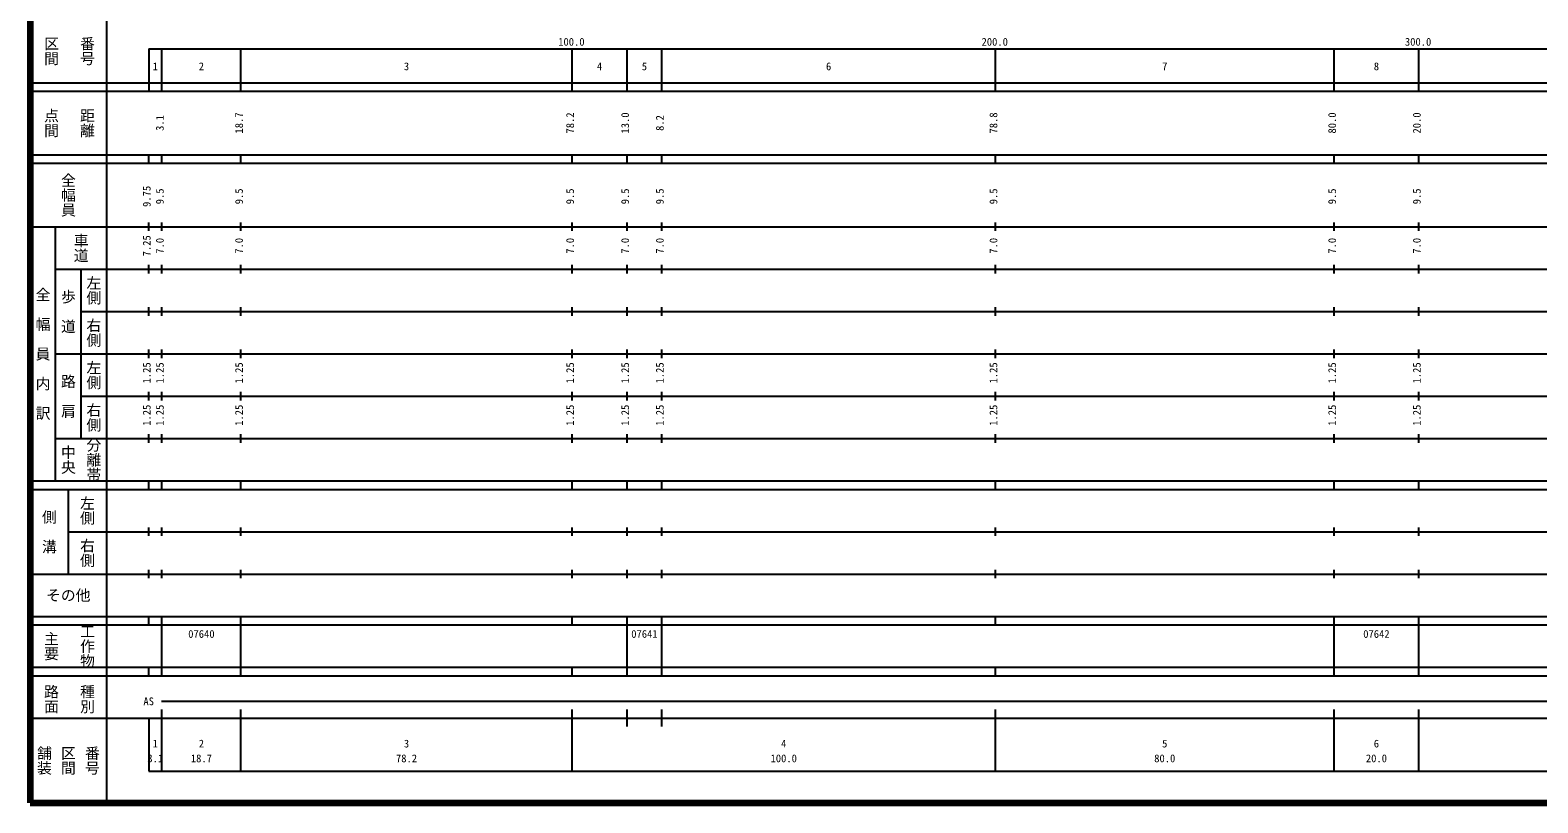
# Model space of a CAD drawing. Units: millimetres on the paper, enlarged 1000 times. Extents: x 40000 to 680000, y 20000 to 380000.
# Drawn here: x 40000 to 396130, y 20000 to 202409 of the extents above; entities that cross this region are included whole.
import ezdxf
from ezdxf.enums import TextEntityAlignment as Align

# ---------------------------------------------------------------- set-up
doc = ezdxf.new("R2010")
doc.units = ezdxf.units.MM
doc.header["$LTSCALE"] = 1000
doc.layers.add('M-TTL', color=2, linetype='Continuous', lineweight=140)
doc.layers.add('M-TTL-BAND', color=7, linetype='Continuous', lineweight=25)
doc.styles.add('@ＭＳ ゴシック', font='')
doc.styles.add('ＭＳ ゴシック', font='')
doc.styles.get('@ＭＳ ゴシック').set_extended_font_data('@MS Gothic')
doc.styles.get('ＭＳ ゴシック').set_extended_font_data('MS Gothic')

msp = doc.modelspace()

# ---------------------------------------------------------------- linework, layer by layer
at = {"layer": 'M-TTL'}
for p, q in [((40000, 380000), (40000, 20000)), ((40000, 20000), (680000, 20000))]:
    msp.add_line(p, q, dxfattribs=at)
at = {"layer": 'M-TTL-BAND'}
for p, q in [((58000, 370000), (58000, 20000)), ((68000, 198000), (579000, 198000)), ((68000, 198000), (68000, 188000)), ((71100, 188000), (71100, 198000)), ((89800, 188000), (89800, 198000)), ((168000, 188000), (168000, 198000)), ((181000, 188000), (181000, 198000)), ((189200, 188000), (189200, 198000)), ((268000, 188000), (268000, 198000)), ((348000, 188000), (348000, 198000)), ((368000, 188000), (368000, 198000)), ((40000, 190000), (579000, 190000)), ((40000, 188000), (579000, 188000)), ((40000, 173000), (579000, 173000)), ((40000, 171000), (579000, 171000)), ((68000, 171000), (68000, 173000)), ((71100, 171000), (71100, 173000)), ((89800, 171000), (89800, 173000)), ((168000, 171000), (168000, 173000)), ((181000, 171000), (181000, 173000)), ((189200, 171000), (189200, 173000)), ((268000, 171000), (268000, 173000)), ((348000, 171000), (348000, 173000)), ((368000, 171000), (368000, 173000)), ((68000, 155000), (68000, 157000)), ((71100, 155000), (71100, 157000)), ((89800, 155000), (89800, 157000)), ((168000, 155000), (168000, 157000)), ((181000, 155000), (181000, 157000)), ((189200, 155000), (189200, 157000)), ((268000, 155000), (268000, 157000)), ((348000, 155000), (348000, 157000)), ((368000, 155000), (368000, 157000)), ((40000, 156000), (579000, 156000)), ((46000, 96000), (46000, 156000)), ((68000, 145000), (68000, 147000)), ((71100, 145000), (71100, 147000)), ((89800, 145000), (89800, 147000)), ((168000, 145000), (168000, 147000)), ((181000, 145000), (181000, 147000)), ((189200, 145000), (189200, 147000)), ((268000, 145000), (268000, 147000)), ((348000, 145000), (348000, 147000)), ((368000, 145000), (368000, 147000)), ((46000, 146000), (579000, 146000)), ((52000, 146000), (52000, 106000)), ((52000, 136000), (579000, 136000)), ((68000, 135000), (68000, 137000)), ((71100, 135000), (71100, 137000)), ((89800, 135000), (89800, 137000)), ((168000, 135000), (168000, 137000)), ((181000, 135000), (181000, 137000)), ((189200, 135000), (189200, 137000)), ((268000, 135000), (268000, 137000)), ((348000, 135000), (348000, 137000)), ((368000, 135000), (368000, 137000)), ((46000, 126000), (579000, 126000)), ((68000, 125000), (68000, 127000)), ((71100, 125000), (71100, 127000)), ((89800, 125000), (89800, 127000)), ((168000, 125000), (168000, 127000)), ((181000, 125000), (181000, 127000)), ((189200, 125000), (189200, 127000)), ((268000, 125000), (268000, 127000)), ((348000, 125000), (348000, 127000)), ((368000, 125000), (368000, 127000)), ((52000, 116000), (579000, 116000)), ((68000, 115000), (68000, 117000)), ((71100, 115000), (71100, 117000)), ((89800, 115000), (89800, 117000)), ((168000, 115000), (168000, 117000)), ((181000, 115000), (181000, 117000)), ((189200, 115000), (189200, 117000)), ((268000, 115000), (268000, 117000)), ((348000, 115000), (348000, 117000)), ((368000, 115000), (368000, 117000)), ((68000, 105000), (68000, 107000)), ((71100, 105000), (71100, 107000)), ((89800, 105000), (89800, 107000)), ((168000, 105000), (168000, 107000)), ((181000, 105000), (181000, 107000)), ((189200, 105000), (189200, 107000)), ((268000, 105000), (268000, 107000)), ((348000, 105000), (348000, 107000)), ((368000, 105000), (368000, 107000)), ((46000, 106000), (579000, 106000)), ((40000, 96000), (579000, 96000)), ((40000, 94000), (579000, 94000)), ((49000, 94000), (49000, 74000)), ((68000, 94000), (68000, 96000)), ((71100, 94000), (71100, 96000)), ((89800, 94000), (89800, 96000)), ((168000, 94000), (168000, 96000)), ((181000, 94000), (181000, 96000)), ((189200, 94000), (189200, 96000)), ((268000, 94000), (268000, 96000)), ((348000, 94000), (348000, 96000)), ((368000, 94000), (368000, 96000)), ((49000, 84000), (579000, 84000)), ((68000, 83000), (68000, 85000)), ((71100, 83000), (71100, 85000)), ((89800, 83000), (89800, 85000)), ((168000, 83000), (168000, 85000)), ((181000, 83000), (181000, 85000)), ((189200, 83000), (189200, 85000)), ((268000, 83000), (268000, 85000)), ((348000, 83000), (348000, 85000)), ((368000, 83000), (368000, 85000)), ((68000, 73000), (68000, 75000)), ((71100, 73000), (71100, 75000)), ((89800, 73000), (89800, 75000)), ((168000, 73000), (168000, 75000)), ((181000, 73000), (181000, 75000)), ((189200, 73000), (189200, 75000)), ((268000, 73000), (268000, 75000)), ((348000, 73000), (348000, 75000)), ((368000, 73000), (368000, 75000)), ((40000, 74000), (579000, 74000)), ((40000, 64000), (579000, 64000)), ((40000, 62000), (579000, 62000)), ((68000, 62000), (68000, 64000)), ((71100, 62000), (71100, 64000)), ((71100, 52000), (71100, 62000)), ((89800, 62000), (89800, 64000)), ((89800, 52000), (89800, 62000)), ((168000, 62000), (168000, 64000)), ((181000, 62000), (181000, 64000)), ((181000, 52000), (181000, 62000)), ((189200, 62000), (189200, 64000)), ((189200, 52000), (189200, 62000)), ((268000, 62000), (268000, 64000)), ((348000, 62000), (348000, 64000)), ((348000, 52000), (348000, 62000)), ((368000, 62000), (368000, 64000)), ((368000, 52000), (368000, 62000)), ((368000, 52000), (368000, 62000)), ((40000, 52000), (579000, 52000)), ((40000, 50000), (579000, 50000)), ((68000, 50000), (68000, 52000)), ((71100, 50000), (71100, 52000)), ((89800, 50000), (89800, 52000)), ((168000, 50000), (168000, 52000)), ((181000, 50000), (181000, 52000)), ((189200, 50000), (189200, 52000)), ((268000, 50000), (268000, 52000)), ((348000, 50000), (348000, 52000)), ((368000, 50000), (368000, 52000)), ((71000, 44000), (565000, 44000)), ((40000, 40000), (579000, 40000)), ((68000, 40000), (68000, 27500)), ((71100, 27500), (71100, 42000)), ((89800, 27500), (89800, 42000)), ((168000, 27500), (168000, 42000)), ((181000, 38000), (181000, 42000)), ((189200, 38000), (189200, 42000)), ((268000, 27500), (268000, 42000)), ((348000, 27500), (348000, 42000)), ((368000, 27500), (368000, 42000)), ((68000, 27500), (579000, 27500))]:
    msp.add_line(p, q, dxfattribs=at)

# ---------------------------------------------------------------- texts
at = {"layer": 'M-TTL-BAND', "style": '@ＭＳ ゴシック'}
for s, p in [('区間', (45000, 197500)), ('番号', (53500, 197500)), ('点間', (45000, 180500)), ('距離', (53500, 180500)), ('全幅員', (49000, 163500)), ('車道', (52000, 151000)), ('左側', (55000, 141000)), ('全\u3000幅\u3000員\u3000内\u3000訳', (43000, 126000)), ('歩\u3000道', (49000, 136000)), ('右側', (55000, 131000)), ('路\u3000肩', (49000, 116000)), ('左側', (55000, 121000)), ('右側', (55000, 111000)), ('中央', (49000, 101000)), ('分離帯', (55000, 101000)), ('側\u3000溝', (44500, 84000)), ('左側', (53500, 89000)), ('右側', (53500, 79000)), ('工作物', (53500, 57000)), ('主要', (45000, 57000)), ('路面', (45000, 44500)), ('種別', (53500, 44500)), ('舗装', (43333, 30000)), ('区間', (49000, 30000)), ('番号', (54667, 30000))]:
    msp.add_text(s, height=2566, rotation=270, dxfattribs=at).set_placement(p, align=Align.MIDDLE_CENTER)
at = {"layer": 'M-TTL-BAND', "style": 'ＭＳ ゴシック'}
for s, p in [('100.0', (167844, 198195)), ('200.0', (267844, 198195)), ('300.0', (367844, 198195)), ('1', (69550, 192405)), ('2', (80450, 192405)), ('3', (128900, 192405)), ('4', (174500, 192405)), ('5', (185100, 192405)), ('6', (228600, 192405)), ('7', (308000, 192405)), ('8', (358000, 192405)), ('07640', (80450, 58405)), ('07641', (185100, 58405)), ('07642', (358000, 58405)), ('AS', (68000, 42500)), ('1', (69550, 32523)), ('2', (80450, 32523)), ('3', (128900, 32523)), ('4', (218000, 32523)), ('5', (308000, 32523)), ('6', (358000, 32523)), ('3.1', (69550, 29033)), ('18.7', (80450, 29033)), ('78.2', (128900, 29033)), ('100.0', (218000, 29033)), ('80.0', (308000, 29033)), ('20.0', (358000, 29033))]:
    msp.add_text(s, height=1833, dxfattribs=at).set_placement(p, align=Align.BOTTOM_CENTER)
for s, p in [('3.1', (72100, 180500)), ('18.7', (90800, 180500)), ('78.2', (169000, 180500)), ('13.0', (182000, 180500)), ('8.2', (190200, 180500)), ('78.8', (269000, 180500)), ('80.0', (349000, 180500)), ('20.0', (369000, 180500)), ('9.75', (69000, 163174)), ('9.5', (72100, 163174)), ('9.5', (90800, 163174)), ('9.5', (169000, 163174)), ('9.5', (182000, 163174)), ('9.5', (190200, 163174)), ('9.5', (269000, 163174)), ('9.5', (349000, 163174)), ('9.5', (369000, 163174)), ('7.25', (69000, 151500)), ('7.0', (72100, 151500)), ('7.0', (90800, 151500)), ('7.0', (169000, 151500)), ('7.0', (182000, 151500)), ('7.0', (190200, 151500)), ('7.0', (269000, 151500)), ('7.0', (349000, 151500)), ('7.0', (369000, 151500)), ('1.25', (69000, 121500)), ('1.25', (72100, 121500)), ('1.25', (90800, 121500)), ('1.25', (169000, 121500)), ('1.25', (182000, 121500)), ('1.25', (190200, 121500)), ('1.25', (269000, 121500)), ('1.25', (349000, 121500)), ('1.25', (369000, 121500)), ('1.25', (69000, 111500)), ('1.25', (72100, 111500)), ('1.25', (90800, 111500)), ('1.25', (169000, 111500)), ('1.25', (182000, 111500)), ('1.25', (190200, 111500)), ('1.25', (269000, 111500)), ('1.25', (349000, 111500)), ('1.25', (369000, 111500))]:
    msp.add_text(s, height=1833, rotation=90, dxfattribs=at).set_placement(p, align=Align.BOTTOM_CENTER)
msp.add_text('その他', height=2566, dxfattribs=at).set_placement((49000, 69000), align=Align.MIDDLE_CENTER)

doc.saveas('drawing.dxf')
